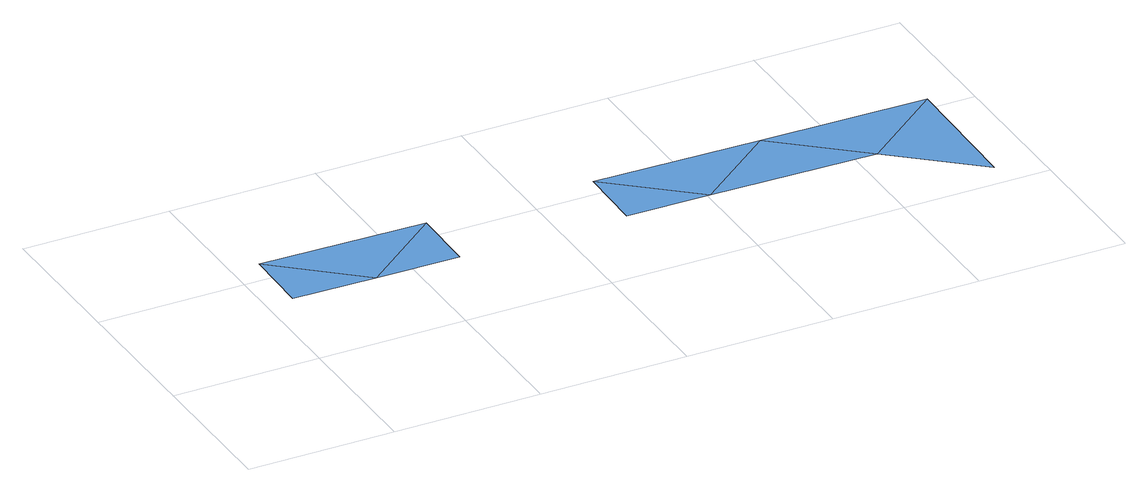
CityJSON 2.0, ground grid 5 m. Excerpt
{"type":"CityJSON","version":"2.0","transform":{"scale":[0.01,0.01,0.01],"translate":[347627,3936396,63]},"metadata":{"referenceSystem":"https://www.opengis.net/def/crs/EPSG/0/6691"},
"CityObjects":{
"waterbody1":{"type":"WaterBody","attributes":{"name":"7","class":"1140","function":"1","WaterBodyRiverFloodingRiskAttribute.description":"4","WaterBodyRiverFloodingRiskAttribute.rankOrg":"2","WaterBodyRiverFloodingRiskAttribute.adminType":"2","WaterBodyRiverFloodingRiskAttribute.scale":"L2"},"geometry":[{"type":"MultiSurface","lod":"1","boundaries":[[[0,1,2]],[[3,0,2]],[[4,3,2]],[[5,6,7]],[[8,7,6]],[[9,8,6]],[[9,10,8]],[[9,11,10]]]}]}
},
"vertices":[
[98,591,64],[94,360,64],[377,355,64],[664,581,64],[661,350,64],[1227,340,64],[1510,336,64],[1231,571,64],[1797,562,64],[2077,326,64],[2364,552,64],[2356,90,64]
]}
